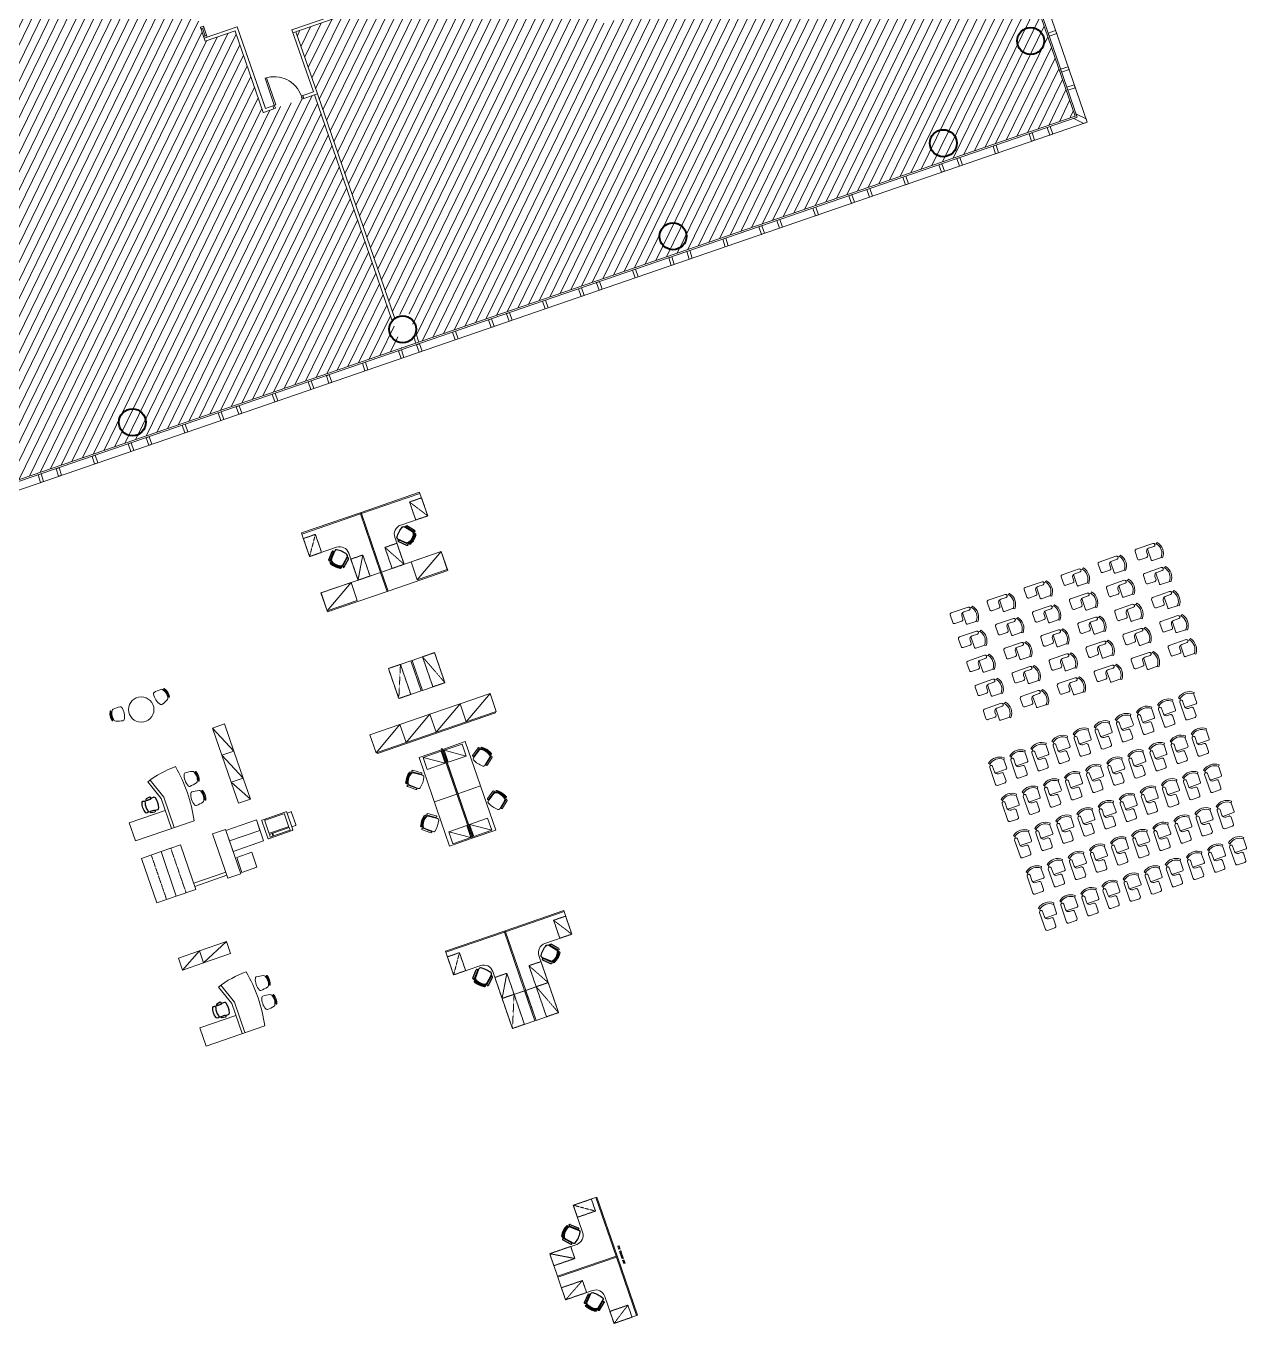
# Model space of a CAD drawing. Extents: x 760773 to 1075934, y 719259 to 1013331.
# Drawn here: x 796774 to 835361, y 727482 to 768728 of the extents above; entities that cross this region are included whole.
import ezdxf

# ---------------------------------------------------------------- set-up
doc = ezdxf.new("R2010")
doc.units = 0
doc.header["$MEASUREMENT"] = 0
doc.linetypes.add('DIVIDE2', pattern=[0.625, 0.25, -0.125, 0, -0.125, 0, -0.125])
doc.linetypes.add('HIDDEN', pattern=[0.375, 0.25, -0.125])
for name, color, linetype, lineweight in [('27', 7, 'Continuous', 0), ('72471 FF-FUR', 9, 'Continuous', 30), ('A-Door', 4, 'Continuous', 0), ('A-Glaz', 5, 'Continuous', 30), ('A-WALL', 2, 'Continuous', 0), ('spare0', 7, 'Continuous', 0)]:
    doc.layers.add(name, color=color, linetype=linetype, lineweight=lineweight)
doc.layers.add('e-b-shell', color=253, linetype='Continuous')

# ---------------------------------------------------------------- blocks, each defined once
blk = doc.blocks.new('AnonymousCell')
at = {"layer": 'e-b-shell', "lineweight": 0, "flags": 128}
blk.add_lwpolyline([(25.793, -19.622), (25.826, -19.716), (25.589, -19.798), (25.557, -19.703), (25.793, -19.622)], dxfattribs=at)
blk = doc.blocks.new('AnonymousCell1')
at = {"layer": 'e-b-shell', "lineweight": 0, "flags": 128}
for points in [[(15.513, 5.474), (15.608, 5.506), (15.689, 5.27), (15.595, 5.237), (15.513, 5.474)], [(12.677, 4.497), (12.771, 4.529), (12.853, 4.293), (12.758, 4.26), (12.677, 4.497)], [(9.84, 3.52), (9.935, 3.553), (10.016, 3.316), (9.921, 3.284), (9.84, 3.52)], [(7.003, 2.543), (7.098, 2.576), (7.179, 2.34), (7.085, 2.307), (7.003, 2.543)], [(4.167, 1.567), (4.261, 1.599), (4.343, 1.363), (4.248, 1.33), (4.167, 1.567)], [(1.33, 0.59), (1.425, 0.623), (1.506, 0.386), (1.412, 0.354), (1.33, 0.59)], [(-1.506, -0.387), (-1.412, -0.354), (-1.33, -0.59), (-1.425, -0.623), (-1.506, -0.387)], [(-4.343, -1.363), (-4.248, -1.331), (-4.167, -1.567), (-4.261, -1.6), (-4.343, -1.363)], [(-7.179, -2.34), (-7.085, -2.308), (-7.003, -2.544), (-7.098, -2.576), (-7.179, -2.34)], [(-10.016, -3.317), (-9.921, -3.284), (-9.84, -3.521), (-9.934, -3.553), (-10.016, -3.317)], [(-12.852, -4.293), (-12.758, -4.261), (-12.676, -4.497), (-12.771, -4.53), (-12.852, -4.293)], [(-15.689, -5.27), (-15.594, -5.238), (-15.513, -5.474), (-15.608, -5.507), (-15.689, -5.27)]]:
    blk.add_lwpolyline(points, dxfattribs=at)
blk = doc.blocks.new('AnonymousCell2')
at = {"layer": 'e-b-shell', "lineweight": 0, "flags": 128}
blk.add_lwpolyline([(25.793, -19.622), (25.826, -19.716), (25.589, -19.798), (25.557, -19.703), (25.793, -19.622)], dxfattribs=at)
blk = doc.blocks.new('AnonymousCell3')
at = {"layer": 'e-b-shell', "lineweight": 0, "flags": 128}
for points in [[(15.513, 5.474), (15.608, 5.506), (15.689, 5.27), (15.594, 5.237), (15.513, 5.474)], [(12.676, 4.497), (12.771, 4.529), (12.852, 4.293), (12.758, 4.261), (12.676, 4.497)], [(9.84, 3.52), (9.934, 3.553), (10.016, 3.316), (9.921, 3.284), (9.84, 3.52)], [(7.003, 2.543), (7.098, 2.576), (7.179, 2.34), (7.085, 2.307), (7.003, 2.543)], [(4.167, 1.567), (4.261, 1.599), (4.343, 1.363), (4.248, 1.33), (4.167, 1.567)], [(1.33, 0.59), (1.425, 0.623), (1.506, 0.386), (1.412, 0.354), (1.33, 0.59)], [(-1.506, -0.387), (-1.412, -0.354), (-1.33, -0.59), (-1.425, -0.623), (-1.506, -0.387)], [(-4.343, -1.363), (-4.248, -1.331), (-4.167, -1.567), (-4.261, -1.6), (-4.343, -1.363)], [(-7.179, -2.34), (-7.085, -2.307), (-7.003, -2.544), (-7.098, -2.576), (-7.179, -2.34)], [(-10.016, -3.317), (-9.921, -3.284), (-9.84, -3.521), (-9.935, -3.553), (-10.016, -3.317)], [(-12.853, -4.293), (-12.758, -4.261), (-12.677, -4.497), (-12.771, -4.53), (-12.853, -4.293)], [(-15.689, -5.27), (-15.595, -5.238), (-15.513, -5.474), (-15.608, -5.506), (-15.689, -5.27)]]:
    blk.add_lwpolyline(points, dxfattribs=at)
blk = doc.blocks.new('CHAIR12')
at = {"color": 0, "linetype": 'ByBlock', "ltscale": 0.5, "flags": 128}
for points in [[(-0.0098, -0.0075), (-0.009, -0.0121, 0.736549), (-0.0071, -0.012), (-0.0072, -0.0073, 0.857709), (-0.0098, -0.0075)], [(0.0069, -0.0151), (0.0072, -0.0123, -0.085099), (0.0071, -0.012), (0.0072, -0.0073, -0.186029), (0.0078, -0.0065), (0.0079, -0.0025, 0.23574), (0.0064, -0.0008, 0.124929), (-0.0064, -0.0008, 0.23574), (-0.0079, -0.0025), (-0.0078, -0.0065, -0.186029), (-0.0072, -0.0073), (-0.0071, -0.012, -0.085099), (-0.0072, -0.0123), (-0.0069, -0.0151)]]:
    blk.add_lwpolyline(points, format="xyb", dxfattribs=at)
at = {"color": 0, "linetype": 'ByBlock', "ltscale": 0.5, "extrusion": (0, 0, -1), "flags": 128}
for points in [[(0.005, -0.015, -0.178907), (-0.005, -0.015, 0.986284), (-0.0069, -0.0183, 0.201081), (0.0069, -0.0183, 0.986284), (0.005, -0.015)], [(-0.0098, -0.0075), (-0.009, -0.0121, 0.736549), (-0.0071, -0.012), (-0.0072, -0.0073, 0.857709), (-0.0098, -0.0075)]]:
    blk.add_lwpolyline(points, format="xyb", dxfattribs=at)
blk = doc.blocks.new('Chair071')
at = {"lineweight": -2, "flags": 128}
for points in [[(-0.0043, 0.0161, -0.142221), (0.0043, 0.0161), (0.0051, 0.0159, 0.047635), (0.0057, 0.0158, 0.083355), (0.0061, 0.0159, 0.222875), (0.0063, 0.016, 0.153024), (0.0064, 0.0164, 0.213168), (0.0062, 0.0167, 0.211623), (-0.0062, 0.0167, 0.213168), (-0.0064, 0.0164, 0.153024), (-0.0063, 0.016, 0.222875), (-0.0061, 0.0159, 0.083355), (-0.0057, 0.0158, 0.047635), (-0.0051, 0.0159), (-0.0043, 0.0161)], [(0, 0.0155, 0.104546), (-0.0062, 0.0142, 0.229348), (-0.0077, 0.0125, 0.05399), (-0.009, 0.0032, 0.308249), (-0.008, 0.0017, 0.103199), (0, 0, 0.103199)], [(0, 0, 0.103199), (0.008, 0.0017, 0.308249), (0.009, 0.0032, 0.05399), (0.0077, 0.0125, 0.229348), (0.0062, 0.0142, 0.104546), (0, 0.0155, 0.104546)]]:
    blk.add_lwpolyline(points, format="xyb", dxfattribs=at)
at = {"color": 8, "lineweight": -2, "true_color": 0x7f7f7f, "flags": 128}
blk.add_lwpolyline([(0.0016, 0.0158), (0.0016, 0.0165), (-0.0016, 0.0165), (-0.0016, 0.0158), (0.0016, 0.0158)], dxfattribs=at)
blk = doc.blocks.new('mgr11')
at = {"color": 0, "lineweight": -2}
for p, q in [((-1.639, 0), (-1.639, -1.015)), ((-2.298, 0), (-0.345, 0)), ((-1.545, -0.998), (-1.545, 0)), ((-1.405, -1.659), (-1.639, -1.015)), ((-1.315, -1.63), (-1.545, -0.998))]:
    blk.add_line(p, q, dxfattribs=at)
at = {"color": 0, "lineweight": -2, "extrusion": (0, 0, -1), "flags": 128}
blk.add_lwpolyline([(0.345, 0), (0.345, -0.6), (1.545, -0.6)], dxfattribs=at)
at = {"color": 0, "lineweight": -2}
for centre, radius, start, end in [((2.225, -0.9), 4.612, 168.7476, 191.2501), ((-2.345, 1.4), 3.2, 270.8431, 288.7751)]:
    blk.add_arc(centre, radius, start, end, dxfattribs=at)
for name, p, xscale, yscale, zscale, rotation in [('Chair071', (-2.464, -0.682), 24.99999997136144, 25.00000008692805, 25.00000002914472, 90.00000289454144), ('CHAIR12', (-1.403, -0.908), 25.39998628385365, 25.39998628385365, 25.39998628385365, 90), ('Chair071', (-2.464, -1.317), 24.99999997136144, 25.00000008692805, 25.00000002914472, 90.00000289454144)]:
    blk.add_blockref(name, p, dxfattribs=dict(at, xscale=xscale, yscale=yscale, zscale=zscale, rotation=rotation))
blk = doc.blocks.new('CAB1000-A1')
at = {"color": 0, "linetype": 'ByBlock', "lineweight": -2}
blk.add_line((0.45, 1), (0.05, 0.1), dxfattribs=at)
at = {"color": 0, "linetype": 'ByBlock', "lineweight": -2, "flags": 128}
blk.add_lwpolyline([(0.05, 0.1), (0.45, 0.1), (0.45, 1), (0.05, 1), (0.05, 0.1)], dxfattribs=at)
blk = doc.blocks.new('CP311')
at = {"color": 0, "linetype": 'ByBlock', "lineweight": -2, "flags": 128}
for points in [[(0.29, 0, 0.414214), (0.31, 0.02), (0.31, 0.808, 0.414214), (0.29, 0.828), (-0.29, 0.828, 0.414214), (-0.31, 0.808), (-0.31, 0.02, 0.414214), (-0.29, 0), (0.29, 0)], [(0.258, 0.831), (0.258, 0.955, 0.414214), (0.238, 0.975), (-0.164, 0.975, 0.340481), (-0.192, 0.955), (-0.192, 0.831)], [(0.259, 0.086, 0.414214), (0.279, 0.106), (0.279, 0.724, 0.414214), (0.259, 0.744), (-0.141, 0.744, 0.414214), (-0.161, 0.724), (-0.161, 0.106, 0.414214), (-0.141, 0.086), (0.259, 0.086)]]:
    blk.add_lwpolyline(points, format="xyb", dxfattribs=at)
for points in [[(-0.279, 0.197), (-0.19, 0.197), (-0.19, 0.748), (-0.279, 0.748), (-0.279, 0.197)], [(-0.279, 0.086), (-0.19, 0.086), (-0.19, 0.175), (-0.279, 0.175), (-0.279, 0.086)]]:
    blk.add_lwpolyline(points, dxfattribs=at)
blk = doc.blocks.new('END-BENCH1')
at = {"linetype": 'HIDDEN', "lineweight": -2, "ltscale": 0.001}
blk.add_line((-0.415, 0), (-0.815, 1), dxfattribs=at)
at = {"lineweight": -2, "flags": 128}
for points in [[(-0.815, 0), (-0.065, 0), (-0.065, 1), (-0.815, 1), (-0.815, 0)], [(-0.065, 0), (-0.03, 0), (-0.03, 1), (-0.065, 1), (-0.065, 0)]]:
    blk.add_lwpolyline(points, dxfattribs=at)
at = {"linetype": 'HIDDEN', "lineweight": -2, "ltscale": 0.001, "extrusion": (0, 0, -1), "flags": 128}
for points in [[(0.815, 1), (0.415, 1), (0.415, 0)], [(0.815, 1), (0.415, 1), (0.415, 0), (0.815, 0), (0.815, 1)]]:
    blk.add_lwpolyline(points, dxfattribs=at)
blk = doc.blocks.new('X7')
at = {"color": 0}
for p in [(36.290625, 43.35625), (36.334375, 43.35625), (36.378125, 43.35625), (36.421875, 43.35625), (36.465625, 43.35625), (36.509375, 43.35625), (36.553125, 43.35625), (36.596875, 43.35625)]:
    blk.add_point(p, dxfattribs=at)
blk = doc.blocks.new('c71')
at = {"color": 0, "linetype": 'ByBlock'}
for p, q in [((-0.268, 0.415), (-0.281, 0.135)), ((-0.192, 0.467), (-0.192, 0.475)), ((0.192, 0.467), (0.192, 0.475)), ((0.268, 0.415), (0.281, 0.135)), ((-0.218, 0.411), (-0.231, 0.131)), ((-0.2, 0.38), (-0.218, 0.073)), ((0.199, 0.378), (0.217, 0.074)), ((0.218, 0.411), (0.231, 0.131))]:
    blk.add_line(p, q, dxfattribs=at)
for centre, radius, start, end in [((-0.243, 0.413), 0.025, 356.2298, 176.2298), ((-0.118, 0.372), 0.082, 119.0663, 178.9882), ((0, 0.076), 0.382, 59.7683, 120.2317), ((-0.167, 0.474), 0.025, 100.3884, 177.4438), ((-0.167, 0.466), 0.025, 177.4438, 294.5277), ((0, 0.004), 0.524, 70.4182, 109.1761), ((0, 0.004), 0.467, 70.4182, 109.1761), ((0.167, 0.466), 0.025, 245.4723, 2.5562), ((0.117, 0.372), 0.0823, 1.0429, 60.6025), ((0.167, 0.474), 0.025, 2.5562, 69.1297), ((0.243, 0.413), 0.025, 3.7702, 183.7702), ((-0.256, 0.133), 0.025, 176.2298, 356.2298), ((-0.168, 0.069), 0.05, 176.2298, 256.6171), ((-0.002, 0.764), 0.764, 256.6171, 283.7289), ((0.167, 0.07), 0.05, 283.7289, 3.7913), ((0.256, 0.133), 0.025, 183.7702, 3.7702)]:
    blk.add_arc(centre, radius, start, end, dxfattribs=at)
for p in [(-36.463, -42.857), (-36.463, -42.882)]:
    blk.add_blockref('X7', p, dxfattribs=at)
blk = doc.blocks.new('ws-20001')
at = {"lineweight": -2}
for p, q in [((-2.015, -0.815), (-2.015, -0.065)), ((-1.115, -0.815), (-2.015, -0.815)), ((-0.815, -2.015), (-0.815, -1.115)), ((-0.815, -2.015), (-0.03, -2.015)), ((-0.065, -2.015), (-0.815, -2.015))]:
    blk.add_line(p, q, dxfattribs=at)
at = {"linetype": 'HIDDEN', "lineweight": -2, "ltscale": 0.001}
for p, q in [((-2.015, -0.815), (-1.615, -0.215)), ((-0.815, -2.015), (-0.415, -1.315))]:
    blk.add_line(p, q, dxfattribs=at)
at = {"lineweight": -2, "extrusion": (0, 0, -1), "flags": 128}
for points in [[(0.065, -0.065), (2.015, -0.065), (2.015, -0.03), (0.065, -0.03), (0.065, -0.065)], [(0.065, -2.015), (0.065, -0.065), (0.03, -0.065), (0.03, -2.015)]]:
    blk.add_lwpolyline(points, dxfattribs=at)
at = {"linetype": 'HIDDEN', "lineweight": -2, "ltscale": 0.001, "flags": 128}
for points in [[(-1.615, -0.215), (-2.015, -0.215), (-2.015, -0.815), (-1.615, -0.815), (-1.615, -0.215)], [(-0.415, -1.315), (-0.815, -1.315), (-0.815, -2.015), (-0.415, -2.015), (-0.415, -1.315)]]:
    blk.add_lwpolyline(points, dxfattribs=at)
at = {"lineweight": -2, "extrusion": (0, 0, -1)}
blk.add_lwpolyline([(0.065, -0.03), (0.03, -0.03), (0.03, -0.065), (0.065, -0.065)], close=True, dxfattribs=at)
at = {"lineweight": -2}
blk.add_arc((-1.115, -1.115), 0.3, 0, 89.9862, dxfattribs=at)
at = {"lineweight": -2, "rotation": 136.37928158431}
blk.add_blockref('c71', (-0.996, -0.996), dxfattribs=at)
blk = doc.blocks.new('cab100019')
at = {"layer": '72471 FF-FUR', "lineweight": 0, "ltscale": 0.001}
blk.add_line((-0.893, 0.75), (0, 0), dxfattribs=at)
at = {"layer": '72471 FF-FUR', "lineweight": 0, "ltscale": 0.001, "flags": 128}
blk.add_lwpolyline([(0, 0), (-0.326, 0.946), (-0.893, 0.75), (-0.567, -0.195), (0, 0)], dxfattribs=at)
blk = doc.blocks.new('cab100020')
at = {"layer": '72471 FF-FUR', "lineweight": 0, "ltscale": 0.001}
blk.add_line((-0.893, 0.75), (0, 0), dxfattribs=at)
at = {"layer": '72471 FF-FUR', "lineweight": 0, "ltscale": 0.001, "flags": 128}
blk.add_lwpolyline([(0, 0), (-0.326, 0.946), (-0.893, 0.75), (-0.567, -0.195), (0, 0)], dxfattribs=at)
blk = doc.blocks.new('A$C333939FE')
at = {"layer": 'A-Door', "color": 4, "linetype": 'Continuous', "lineweight": 0, "ltscale": 0.001, "flags": 128}
for points in [[(1000, 0), (900, 0), (900, -50), (1000, -50), (1000, 0)], [(900, -50), (900, -100), (0, -100), (0, -50), (900, -50)], [(1000, -950), (900, -950), (900, -1000), (1000, -1000), (1000, -940)], [(1000, -940), (950, -940), (950, -950), (1000, -950)]]:
    blk.add_lwpolyline(points, dxfattribs=at)
at = {"layer": 'A-Door', "color": 4, "linetype": 'Continuous', "lineweight": 0, "ltscale": 0.001}
blk.add_arc((900, -50), 900, 180, 270, dxfattribs=at)
blk = doc.blocks.new('A$C418936F5')
at = {"layer": '72471 FF-FUR', "lineweight": 0, "ltscale": 0.001}
for p, q in [((1800, -1953), (1800, 0)), ((141, -1060), (785, -1294)), ((170, -970), (802, -1200)), ((802, -1200), (1800, -1200)), ((1800, -1294), (785, -1294))]:
    blk.add_line(p, q, dxfattribs=at)
at = {"layer": '72471 FF-FUR', "lineweight": 0, "ltscale": 0.001, "extrusion": (0, 0, -1), "flags": 128}
blk.add_lwpolyline([(-1800, 0), (-1200, 0), (-1200, -1200)], dxfattribs=at)
at = {"layer": '72471 FF-FUR', "lineweight": 0, "ltscale": 0.001}
for centre, radius, start, end in [((3200, -2000), 3200, 161.2249, 179.1569), ((900, 2570), 4612, 258.75, 281.2524)]:
    blk.add_arc(centre, radius, start, end, dxfattribs=at)
at = {"layer": '72471 FF-FUR', "lineweight": 0, "ltscale": 0.001, "xscale": -25400.02642948855, "yscale": 25400.02642948855, "zscale": 25400.02642948855, "rotation": 180.0000028945847}
blk.add_blockref('CHAIR12', (892, -1058), dxfattribs=at)
blk = doc.blocks.new('X301')
at = {"color": 0}
for p in [(36290.625, 43356.25), (36334.375, 43356.25), (36378.125, 43356.25), (36421.875, 43356.25), (36465.625, 43356.25), (36509.375, 43356.25), (36553.125, 43356.25), (36596.875, 43356.25)]:
    blk.add_point(p, dxfattribs=at)
blk = doc.blocks.new('c7_11')
at = {"color": 0, "linetype": 'ByBlock', "lineweight": -2}
for p, q in [((-268, 415), (-281, 135)), ((-192, 467), (-192, 475)), ((192, 467), (192, 475)), ((268, 415), (281, 135)), ((-218, 411), (-231, 131)), ((-200, 380), (-218, 73)), ((199, 378), (217, 74)), ((218, 411), (231, 131))]:
    blk.add_line(p, q, dxfattribs=at)
for centre, radius, start, end in [((-243, 413), 25, 356.2298, 176.2298), ((-118, 372), 82, 119.0663, 178.9882), ((0, 76), 382, 59.7683, 120.2317), ((-167, 474), 25, 100.3884, 177.4438), ((-167, 466), 25, 177.4438, 294.5277), ((0, 4), 524, 70.4182, 109.1761), ((0, 4), 467, 70.4182, 109.1761), ((167, 466), 25, 245.4723, 2.5562), ((117, 372), 82.3, 1.0429, 60.6025), ((167, 474), 25, 2.5562, 69.1297), ((243, 413), 25, 3.7702, 183.7702), ((-256, 133), 25, 176.2298, 356.2298), ((-168, 69), 50, 176.2298, 256.6171), ((-2, 764), 764, 256.6171, 283.7289), ((167, 70), 50, 283.7289, 3.7913), ((256, 133), 25, 183.7702, 3.7702)]:
    blk.add_arc(centre, radius, start, end, dxfattribs=at)
for p in [(-36463, -42857), (-36463, -42882)]:
    blk.add_blockref('X301', p, dxfattribs=at)
blk = doc.blocks.new('A$C00500FE8')
at = {"layer": '72471 FF-FUR', "lineweight": 0}
for p, q in [((0, -795), (0, -233)), ((41, -134), (14, -93)), ((40, -133), (40, -183)), ((50, -183), (49, -183)), ((99, -233), (99, -410)), ((500, -134), (527, -93)), ((500, -153), (500, -134)), ((500, -424), (500, -153)), ((470, -454), (109, -454)), ((199, -510), (300, -510)), ((350, -795), (350, -560)), ((300, -845), (50, -845))]:
    blk.add_line(p, q, dxfattribs=at)
for centre, radius, start, end in [((270, -397), 398, 49.8123, 130.1598), ((50, -233), 50, 90, 180), ((270, -404), 354, 49.6425, 130.3575), ((49, -233), 50, 360, 90), ((199, -410), 100, 180, 270), ((50, -795), 50, 180, 270), ((300, -560), 50, 360, 90), ((300, -795), 50, 270, 360), ((470, -424), 30, 270, 360)]:
    blk.add_arc(centre, radius, start, end, dxfattribs=at)
blk = doc.blocks.new('*U332')
at = {"layer": '72471 FF-FUR', "lineweight": 0, "rotation": 19.00000000253014}
blk.add_blockref('A$C00500FE8', (-387, 313), dxfattribs=at)
blk = doc.blocks.new('*U333')
at = {"layer": '72471 FF-FUR', "color": 0, "linetype": 'ByBlock', "lineweight": -2, "transparency": 16777216}
for p in [(0, 0), (-1329, -458), (-665, -229), (-1994, -687), (-3323, -1144), (-2659, -915), (393, -1142), (-4653, -1602), (-3988, -1373), (-936, -1599), (-272, -1370), (-5982, -2060), (-5317, -1831), (-2266, -2057), (-1601, -1828), (-3595, -2515), (-2930, -2286), (121, -2512), (786, -2283), (-4260, -2744), (-543, -2741), (-5589, -3201), (-4924, -2973), (-1873, -3199), (-1208, -2970), (-3202, -3656), (-2537, -3427), (515, -3654), (1179, -3425), (-4531, -4114), (-3867, -3885), (-815, -4111), (-150, -3882), (-5196, -4343), (-2144, -4569), (-1480, -4340), (1572, -4566), (-2809, -4798), (908, -4795), (-4138, -5256), (-3474, -5027), (-422, -5253), (243, -5024), (-4803, -5484), (-1751, -5711), (-1086, -5482), (-3081, -6168), (-2416, -5939), (-4410, -6626), (-3745, -6397)]:
    blk.add_blockref('*U332', p, dxfattribs=at)
blk = doc.blocks.new('*U334')
at = {"layer": '72471 FF-FUR', "lineweight": 0, "rotation": 19.00000000253014}
blk.add_blockref('A$C00500FE8', (-387, 313), dxfattribs=at)
blk = doc.blocks.new('*U335')
at = {"layer": '72471 FF-FUR', "color": 0, "linetype": 'ByBlock', "lineweight": -2, "transparency": 16777216}
for p in [(0, 0), (-757, -261), (-2271, -782), (-1514, -521), (-3028, -1043), (401, -1164), (-1113, -1685), (-356, -1425), (-1870, -1946), (-2627, -2206), (802, -2328), (-712, -2849), (45, -2588), (-2226, -3370), (-1469, -3110), (445, -3752), (1202, -3492), (-312, -4013), (-1825, -4534), (-1068, -4274), (846, -4916), (1603, -4656), (89, -5177), (-1425, -5698), (-668, -5437), (2004, -5819), (1247, -6080), (-267, -6601), (490, -6341), (-1024, -6862)]:
    blk.add_blockref('*U334', p, dxfattribs=at)

msp = doc.modelspace()

# ---------------------------------------------------------------- hatches: boundary and pattern name
at = {"layer": '27', "lineweight": 0, "true_color": 0x636466}
h = msp.add_hatch(dxfattribs=at)
h.set_pattern_fill('ANSI31', color=251, scale=2000)
h.set_pattern_definition([(244, (811611.96, 819556.77), (224.6985, -109.5928), [])])
h.paths.add_polyline_path([(807002.99788, 769966.40492), (807253.68982, 769238.34267), (805268.10049, 768554.64943), (808357.40561, 759582.69133), (808807.24601, 759737.58565), (809138.28442, 758776.1803), (829796.89685, 765889.79951), (820729.81083, 792222.4853), (810068.87209, 788551.62357), (811031.62956, 785755.57297), (811783.31682, 786014.39965), (812564.68039, 783745.15506), (811812.99312, 783486.32838), (813759.89069, 777832.1273), (814535.26849, 778099.1193), (815088.75464, 776491.72708), (814314.0269, 776224.96693), (816670.20051, 769382.14188), (814967.96992, 768795.83117), (813763.33235, 772294.2476)])
h = msp.add_hatch(dxfattribs=at)
h.set_pattern_fill('ANSI31', color=251, scale=2000)
h.set_pattern_definition([(244, (811611.96, 819556.77), (224.6985, -109.5928), [])])
h.paths.add_polyline_path([(808593.72057, 758588.67064), (805848.07153, 766564.93363), (804239.35759, 766013.22891), (803354.46909, 768578.02079), (802410.91258, 768253.11555), (801144.23579, 771931.81204), (802089.76907, 772257.38526), (799709.34075, 779170.65106), (798763.82232, 778845.08296), (798047.57238, 780925.22382), (798993.09081, 781250.79193), (797724.38882, 784935.37005), (787062.84354, 781264.30566), (796325.63848, 754364.26354)])
at = {"layer": '72471 FF-FUR', "lineweight": 0}
h = msp.add_hatch(dxfattribs=at)
h.set_pattern_fill('ANSI32', color=256, scale=10)
h.set_pattern_definition([(244, (811109.605, 820951.0177), (3.37047767, -1.6438918), []), (244, (811107.9337, 820950.4422), (3.37047767, -1.6438918), [])])
h.paths.add_polyline_path([(815433.28415, 730318.24356), (815436.12071, 730319.22027), (815471.06823, 730217.72529), (815468.23167, 730216.74858)])
h = msp.add_hatch(dxfattribs=at)
h.set_pattern_fill('ANSI32', color=256, scale=10)
h.set_pattern_definition([(244, (810945.773, 821426.8203), (3.37047767, -1.6438918), []), (244, (810944.1017, 821426.2447), (3.37047767, -1.6438918), [])])
h.paths.add_polyline_path([(815523.58855, 730055.98053), (815526.42511, 730056.95723), (815491.47759, 730158.45221), (815488.64103, 730157.47551)])
h = msp.add_hatch(dxfattribs=at)
h.set_pattern_fill('ANSI32', color=256, scale=10)
h.set_pattern_definition([(244, (811210.491, 820658.0244), (3.37047767, -1.6438918), []), (244, (811208.8194, 820657.449), (3.37047767, -1.6438918), [])])
h.paths.add_polyline_path([(815523.58855, 730055.98053), (815526.42511, 730056.95723), (815571.95394, 729924.73191), (815569.11738, 729923.7552)])
h = msp.add_hatch(dxfattribs=at)
h.set_pattern_fill('ANSI32', color=256, scale=10)
h.set_pattern_definition([(244, (811045.034, 821138.546), (3.37047767, -1.6438918), []), (244, (811043.3625, 821137.9706), (3.37047767, -1.6438918), [])])
h.paths.add_polyline_path([(815622.8493, 729767.70639), (815625.68586, 729768.68309), (815590.73833, 729870.17807), (815587.90178, 729869.20137)])

# ---------------------------------------------------------------- linework, layer by layer
for p, q in [((809043.73296, 758743.62233), (808976.01677, 758940.28442)), ((809138.28442, 758776.1803), (809037.17651, 759069.81898)), ((809624.37504, 744300.99661), (810333.51397, 744545.17272)), ((811075.92238, 744800.80444), (810366.78345, 744556.62832))]:
    msp.add_line(p, q, dxfattribs=at)
at = {"layer": '72471 FF-FUR', "lineweight": 0, "ltscale": 0.001, "extrusion": (0, 0, -1)}
for p, q in [((810625.82796, 745740.54871), (809928.28844, 745923.4155)), ((809969.65833, 745514.61139), (809272.11881, 745697.47818)), ((810774.7351, 743176.49869), (810077.19558, 743359.36548)), ((811430.90473, 743402.43602), (810733.36521, 743585.30281))]:
    msp.add_line(p, q, dxfattribs=at)
at = {"layer": '72471 FF-FUR', "lineweight": 0, "ltscale": 0.001}
for p, q in [((803833.77511, 744387.45743), (803227.66929, 744919.09299)), ((804020.89633, 743731.25314), (804248.79439, 743069.38909)), ((803059.06109, 742087.54343), (802047.34967, 741739.18496)), ((803094.22245, 741985.42742), (802082.51104, 741637.06895)), ((801697.02353, 738998.27524), (802228.65909, 739604.38103))]:
    msp.add_line(p, q, dxfattribs=at)
at = {"layer": '72471 FF-FUR', "linetype": 'DIVIDE2', "lineweight": 0}
for p, q in [((801325.52622, 742837.25749), (801807.36709, 741437.88999)), ((800710.93926, 742625.63794), (801192.78013, 741226.27045))]:
    msp.add_line(p, q, dxfattribs=at)
at = {"layer": '72471 FF-FUR', "color": 7, "lineweight": 0, "true_color": 0xffffff}
for p, q in [((815400.67642, 730307.01582), (815437.11333, 730201.19536)), ((815467.56491, 730211.04742), (815430.93307, 730317.43402)), ((815469.45595, 730211.69855), (815432.8241, 730318.08515)), ((815473.23797, 730213.00081), (815436.60613, 730319.38741)), ((815490.98082, 730044.75278), (815454.54392, 730150.57324)), ((815484.60563, 730161.55759), (815521.23747, 730055.17098)), ((815486.49666, 730162.20872), (815523.12851, 730055.82212)), ((815490.27869, 730163.51098), (815526.91053, 730057.12437)), ((815568.45062, 729918.05404), (815521.23747, 730055.17098)), ((815570.34166, 729918.70517), (815523.12851, 730055.82212)), ((815574.12368, 729920.00743), (815526.91053, 730057.12437)), ((815501.56213, 730014.02244), (815537.99904, 729908.20198)), ((815590.24157, 729756.47864), (815553.80467, 729862.2991)), ((815583.86637, 729873.28344), (815620.49822, 729766.89684)), ((815585.75741, 729873.93458), (815622.38926, 729767.54798)), ((815589.53943, 729875.23684), (815626.17128, 729768.85023))]:
    msp.add_line(p, q, dxfattribs=at)
at = {"layer": '72471 FF-FUR', "lineweight": 0}
for points in [[(808170.10215, 750936.27203), (810044.59665, 751581.71225), (809837.87804, 752182.06668), (807963.38354, 751536.62646)], [(808137.00358, 750924.87528), (806262.50909, 750279.43507), (806055.79048, 750879.78949), (807930.28498, 751525.22971)], [(808137.00369, 750924.87499), (807930.28301, 751525.22902), (807963.37621, 751536.62392), (808170.10211, 750936.27214)], [(807821.86742, 745850.55265), (811542.49049, 747131.66591), (811553.8854, 747098.57271), (807833.26232, 745817.45944)], [(809875.17475, 745984.36366), (809841.90527, 745972.90806), (810813.72774, 743150.53066), (810846.99723, 743161.98626)], [(804020.89633, 743731.25314), (803061.59766, 743400.94012), (803175.54658, 743070.00843), (804134.84525, 743400.32145)]]:
    msp.add_lwpolyline(points, close=True, dxfattribs=at)
at = {"layer": '72471 FF-FUR', "lineweight": 0, "ltscale": 0.001, "flags": 128}
for points in [[(810595.70865, 746195.4465), (809886.56969, 745951.27037), (810846.99715, 743161.98625), (811556.13612, 743406.16238)], [(809144.16124, 745695.63864), (809853.3002, 745939.81477), (810813.72781, 743150.5307), (810104.58884, 742906.35457)]]:
    msp.add_lwpolyline(points, close=True, dxfattribs=at)
at = {"layer": '72471 FF-FUR', "lineweight": 0, "ltscale": 0.001, "extrusion": (0, 0, -1), "flags": 128}
for points in [[(-809272.11881, 745697.47818), (-809402.3463, 745319.27016), (-809969.65833, 745514.61139), (-809839.43085, 745892.81941), (-809272.11881, 745697.47818)], [(-809928.28844, 745923.4155), (-810058.51593, 745545.20748), (-810625.82796, 745740.54871), (-810495.60048, 746118.75673), (-809928.28844, 745923.4155)], [(-810733.36521, 743585.30281), (-810863.59269, 743207.09479), (-811430.90473, 743402.43602), (-811300.67724, 743780.64404), (-810733.36521, 743585.30281)], [(-810077.19558, 743359.36548), (-810207.42306, 742981.15746), (-810774.7351, 743176.49869), (-810644.50761, 743554.70671), (-810077.19558, 743359.36548)]]:
    msp.add_lwpolyline(points, dxfattribs=at)
at = {"layer": '72471 FF-FUR', "lineweight": 0, "ltscale": 0.001}
for points in [[(803833.77512, 744387.45742), (803605.87739, 745049.32044), (803227.6693, 744919.09298), (803455.56703, 744257.22995)], [(801697.02353, 738998.27524), (802358.88655, 739226.17296), (802228.65909, 739604.38103), (801566.79607, 739376.4833)]]:
    msp.add_lwpolyline(points, close=True, dxfattribs=at)
at = {"layer": '72471 FF-FUR', "lineweight": 0, "ltscale": 0.001, "flags": 128}
for points in [[(804248.79439, 743069.38909), (803289.49561, 742739.0764), (803061.59755, 743400.94045), (804020.89633, 743731.25314)], [(803532.93943, 742032.05192), (803126.37164, 741892.0594), (802644.52845, 743291.42452), (803051.10144, 743431.41883), (803532.94463, 742032.05371)], [(801018.23284, 742731.44748), (801500.07367, 741332.0801), (802114.66076, 741543.69941), (801632.81977, 742943.06699), (801018.23284, 742731.44748)], [(801632.81993, 742943.06678), (802114.66076, 741543.69941)], [(800403.64576, 742519.82817), (800885.48659, 741120.4608), (801500.07367, 741332.0801), (801018.23268, 742731.44769), (800403.64576, 742519.82817)], [(801018.23284, 742731.44748), (801500.07367, 741332.0801)], [(803873.8538, 742711.89512), (804036.63902, 742239.13622), (803563.88012, 742076.351), (803401.0949, 742549.10991), (803873.8538, 742711.89512)]]:
    msp.add_lwpolyline(points, dxfattribs=at)
at = {"layer": '72471 FF-FUR', "color": 7, "lineweight": 0, "true_color": 0xffffff}
for points in [[(815435.40088, 730200.02556), (815398.78538, 730306.36468), (815438.49716, 730320.03855), (815475.58035, 730212.34115)], [(815452.47429, 730150.44077), (815489.08979, 730044.10165), (815528.80157, 730057.77551), (815491.71838, 730165.47291)], [(815576.46606, 729919.34777), (815528.80157, 730057.77551), (815521.23747, 730055.17098), (815531.81878, 730024.44064), (815499.67109, 730013.3713), (815536.20486, 729907.26955)], [(815551.73504, 729862.16663), (815588.35053, 729755.82751), (815628.06231, 729769.50137), (815590.97913, 729877.19877)]]:
    msp.add_lwpolyline(points, dxfattribs=at)
at = {"layer": '72471 FF-FUR', "lineweight": 0}
for points in [[(815437.66809, 730202.65576), (815401.62194, 730307.34139), (815429.9875, 730317.10843), (815466.6458, 730210.64497)], [(815469.12525, 730214.15345), (815433.28415, 730318.24356), (815436.12071, 730319.22027), (815472.10877, 730214.70333)], [(815455.88019, 730149.76398), (815491.92634, 730045.07835), (815520.2919, 730054.8454), (815483.63359, 730161.30886)], [(815487.74746, 730160.07063), (815523.58855, 730055.98053), (815526.42511, 730056.95723), (815490.43704, 730161.47416)], [(815570.01096, 729921.16008), (815523.58855, 730055.98053), (815526.42511, 730056.95723), (815572.99448, 729921.70995)], [(815538.5538, 729909.66238), (815502.50765, 730014.34801), (815530.87321, 730024.11505), (815567.53152, 729917.65159)], [(815555.14094, 729861.48984), (815591.18709, 729756.80421), (815619.55265, 729766.57126), (815582.89434, 729873.03472)], [(815587.0082, 729871.79649), (815622.8493, 729767.70639), (815625.68586, 729768.68309), (815589.69779, 729873.20002)]]:
    msp.add_lwpolyline(points, dxfattribs=at)
msp.add_circle((800395.35407, 747206.26578), 400, dxfattribs=at)
msp.add_arc((804241.2487, 766013.87981), 2, 198.992898254, 289.000000014, dxfattribs=at)
at = {"layer": 'A-Door', "color": 4, "linetype": 'Continuous', "lineweight": 0, "ltscale": 0.001}
for p, q in [((802258.53987, 768695.67591), (802353.09173, 768728.23272)), ((802407.55728, 768416.43314), (802322.07694, 768664.67637))]:
    msp.add_line(p, q, dxfattribs=at)
at = {"layer": 'A-Door', "color": 4, "linetype": 'Continuous', "lineweight": 0, "ltscale": 0.001, "flags": 128}
for points in [[(802369.35303, 768680.95547), (802353.07442, 768728.23015), (802258.52224, 768695.67195), (802274.80085, 768648.39727)], [(802454.83337, 768432.71224), (802471.11198, 768385.43757), (802376.5598, 768352.87937), (802360.28119, 768400.15404)]]:
    msp.add_lwpolyline(points, close=True, dxfattribs=at)
msp.add_lwpolyline([(802378.36596, 768347.6836), (802258.53922, 768695.6778), (802353.09108, 768728.23461), (802472.91782, 768380.24041)], dxfattribs=at)
at = {"layer": 'A-Glaz', "linetype": 'Continuous', "lineweight": 0, "ltscale": 0.001, "flags": 128}
msp.add_lwpolyline([(802258.53955, 768695.67685), (802353.09141, 768728.23367)], dxfattribs=at)
at = {"layer": 'A-WALL', "color": 2, "linetype": 'Continuous', "lineweight": 0, "ltscale": 0.001}
for p, q in [((824501.07739, 781424.96312), (829860.81042, 765859.67162)), ((803418.28703, 768705.75714), (802378.36613, 768347.68366)), ((803354.46909, 768578.02079), (802410.92295, 768253.1318)), ((803357.01134, 768576.78065), (804239.35759, 766013.22891)), ((803418.28703, 768705.75714), (804303.48648, 766138.95926)), ((803418.28703, 768705.75714), (804272.34208, 766229.46172)), ((805816.40992, 766659.7913), (805140.99214, 768616.64459)), ((805816.40992, 766659.7913), (805140.99304, 768616.6449)), ((805943.52168, 766597.7902), (805268.10171, 768554.64985)), ((802378.36613, 768347.68366), (802410.92295, 768253.1318)), ((805484.05575, 766545.46654), (805516.63668, 766450.84464)), ((805484.07986, 766545.3965), (805816.40992, 766659.7913)), ((805516.63668, 766450.84464), (805943.52168, 766597.7902)), ((808297.04851, 759450.8264), (805848.94627, 766565.23239)), ((808376.65559, 759526.786), (805943.49813, 766597.78921)), ((804571.09618, 766125.34016), (804241.89984, 766011.98877)), ((804303.49802, 766138.96792), (804538.53936, 766219.89202)), ((804538.53717, 766219.89839), (804571.09618, 766125.34016)), ((829860.81042, 765859.67162), (796294.91337, 754301.19439)), ((825616.06565, 764398.49822), (825502.60324, 764359.42998)), ((822777.2264, 763425.8195), (822663.76399, 763386.75126)), ((819940.63386, 762449.08326), (819827.17145, 762410.01502)), ((817671.95022, 761668.03856), (817558.48781, 761628.97032)), ((814834.83655, 760690.94739), (814721.37414, 760651.87915)), ((811998.24401, 759714.21115), (811884.7816, 759675.14291)), ((806325.13774, 757760.80024), (806211.67533, 757721.732)), ((803488.5452, 756784.06401), (803375.08279, 756744.99577)), ((800652.86205, 755807.76201), (800539.39964, 755768.69377))]:
    msp.add_line(p, q, dxfattribs=at)
for points in [[(806875.89367, 770028.38702), (807126.58115, 769300.33771), (805140.99214, 768616.64459)], [(807002.99758, 769966.40581), (807253.68982, 769238.34267), (805173.54895, 768522.09273)]]:
    msp.add_lwpolyline(points, dxfattribs=at)
msp.add_arc((803355.12022, 768576.12975), 2, 18.992898254, 109.000000014, dxfattribs=at)
at = {"layer": 'spare0', "color": 2, "linetype": 'Continuous', "lineweight": 13, "true_color": 0xfff500}
for p, q in [((830178.77678, 765704.40583), (811621.48034, 819598.61958)), ((829861.00516, 765859.39358), (811466.37802, 819281.18072)), ((796139.89738, 753983.42253), (830178.77678, 765704.40583)), ((796294.88395, 754301.19373), (829861.00516, 765859.39358))]:
    msp.add_line(p, q, dxfattribs=at)
at = {"layer": 'spare0', "color": 1, "linetype": 'Continuous', "lineweight": 0, "flags": 128}
msp.add_lwpolyline([(777961.20549, 807697.33446), (777961.20549, 807697.33446), (796325.32466, 754364.15548), (829796.89685, 765889.79951), (811434.81768, 819217.06035)], dxfattribs=at)
at = {"layer": 'spare0', "color": 2, "linetype": 'Continuous', "lineweight": 0, "flags": 128}
for points in [[(829218.33853, 768493.39351), (829185.78173, 768587.94537), (828949.36484, 768506.54046), (828981.92164, 768411.9886), (829218.33853, 768493.39351)], [(829824.17124, 765966.36702), (830141.94181, 765811.37915), (830178.77573, 765704.40571), (830071.80275, 765667.57195), (829754.03219, 765822.55981), (829861.00516, 765859.39358), (829824.17124, 765966.36702)], [(827308.30522, 764980.43363), (827213.75336, 764947.87683), (827295.14742, 764711.49143), (827389.69928, 764744.04823), (827308.30522, 764980.43363)], [(824377.19634, 763971.17751), (824471.7483, 764003.73402), (824553.14148, 763767.34831), (824458.58952, 763734.7918), (824377.19634, 763971.17751)], [(821540.63892, 762994.47788), (821635.19089, 763027.03438), (821716.58407, 762790.64867), (821622.03211, 762758.09217), (821540.63892, 762994.47788)], [(818704.08151, 762017.77827), (818798.63348, 762050.33477), (818880.02666, 761813.94906), (818785.4747, 761781.39256), (818704.08151, 762017.77827)], [(815867.5241, 761041.07865), (815962.07607, 761073.63516), (816043.46925, 760837.24944), (815948.91729, 760804.69294), (815867.5241, 761041.07865)], [(813030.96668, 760064.37903), (813125.51865, 760096.93554), (813206.91182, 759860.54983), (813112.35986, 759827.99333), (813030.96668, 760064.37903)], [(810194.40925, 759087.67941), (810288.96122, 759120.23591), (810370.35439, 758883.8502), (810275.80243, 758851.2937), (810194.40925, 759087.67941)], [(807357.85185, 758110.97979), (807452.40381, 758143.5363), (807533.79699, 757907.15059), (807439.24503, 757874.59408), (807357.85185, 758110.97979)], [(804521.29443, 757134.28017), (804615.8464, 757166.83667), (804697.23958, 756930.45096), (804602.68762, 756897.89446), (804521.29443, 757134.28017)], [(801684.73701, 756157.58056), (801779.28898, 756190.13707), (801860.68216, 755953.75136), (801766.1302, 755921.19485), (801684.73701, 756157.58056)], [(798848.1796, 755180.88092), (798942.73157, 755213.43742), (799024.12475, 754977.05171), (798929.57279, 754944.49521), (798848.1796, 755180.88092)]]:
    msp.add_lwpolyline(points, dxfattribs=at)
at = {"layer": 'spare0', "color": 5, "linetype": 'Continuous', "lineweight": 40}
for centre in [(828397.74736, 768264.49982), (825646.57722, 765043.30843), (817136.88215, 762113.27605), (808627.77704, 759183.91136), (800118.10456, 756253.81335)]:
    msp.add_circle(centre, 425, dxfattribs=at)

# ---------------------------------------------------------------- block references
at = {"color": 7, "linetype": 'Continuous', "lineweight": 0, "xscale": 999.9999999999975, "yscale": 999.9999999999975, "zscale": 999.9999999999975}
for name, p in [('AnonymousCell', (803783.42062, 787075.16286)), ('AnonymousCell2', (803978.82062, 786507.86286)), ('AnonymousCell1', (813402.52062, 760060.36286)), ('AnonymousCell3', (812835.32062, 759864.96286))]:
    msp.add_blockref(name, p, dxfattribs=at)
at = {"lineweight": 0, "rotation": 90}
for name, p, xscale, yscale, zscale in [('cab100019', (809837.87804, 752182.06668), 999.999999999998, 999.999999999998, 999.999999999998), ('cab100019', (807001.31057, 751205.35811), 999.999999999998, 999.999999999998, 999.999999999998), ('cab100019', (810432.35782, 747383.99004), 999.999999999998, 999.999999999998, 999.999999999998), ('cab100020', (811377.87789, 747709.55871), 1000, 1000, 1000), ('cab100020', (809486.83772, 747058.42146), 1000, 1000, 1000), ('cab100019', (808541.31765, 746732.8528), 999.999999999998, 999.999999999998, 999.999999999998)]:
    msp.add_blockref(name, p, dxfattribs=dict(at, xscale=xscale, yscale=yscale, zscale=zscale))
at = {"layer": '72471 FF-FUR', "lineweight": 0, "ltscale": 0.001, "extrusion": (0, 0, -1)}
for name, p, xscale, yscale, zscale, rotation in [('ws-20001', (-807245.89823, 753420.68549), 1000.001580537665, 1000.001580537665, 1000.001580537665, 341.0000028917574), ('ws-20001', (-807335.72122, 753451.61402), -1000.00158053766, 1000.00158053766, 1000.001580537662, 340.9999971029617), ('CAB1000-A1', (-802561.81284, 746699.30268), 1000.001580537661, 1000.001580537661, 1000.001580537661, 161.0000007748561), ('CAB1000-A1', (-802854.82464, 745848.33462), 1000.001580537661, 1000.001580537661, 1000.001580537661, 161.0000007748561), ('ws-20001', (-811782.00914, 740246.86315), 1000.001580537666, 1000.001580537666, 1000.001580537666, 341.0000028918269), ('ws-20001', (-811871.83194, 740277.79162), -1000.001580537661, 1000.001580537661, 1000.001580537661, 340.9999971030313), ('CAB1000-A1', (-803157.90073, 739977.22565), 1000.001580537665, 1000.001580537665, 1000.001580537665, 251.0000007748416), ('ws-20001', (-815426.64813, 729953.8558), -1000.001580537663, 1000.001580537663, 1000.001580537661, 70.99999710303105), ('ws-20001', (-815395.71965, 730043.67861), 1000.001580537666, 1000.001580537666, 1000.001580537666, 71.00000289182675)]:
    msp.add_blockref(name, p, dxfattribs=dict(at, xscale=xscale, yscale=yscale, zscale=zscale, rotation=rotation))
at = {"layer": '72471 FF-FUR', "lineweight": 0, "rotation": 270}
msp.add_blockref('*U335', (833198.58811, 749096.04806), dxfattribs=at)
at = {"layer": '72471 FF-FUR', "lineweight": 0, "ltscale": 0.001}
for name, p, xscale, yscale, zscale, rotation in [('END-BENCH1', (808949.95636, 748763.8328), -1000.001580537654, 1000.001580537654, 1000.001580537662, 199.0000028969684), ('END-BENCH1', (808859.94988, 748732.84109), 1000.00158053766, 1000.00158053766, 1000.00158053766, 198.9999971081734), ('Chair071', (800855.1785, 747508.61484), 25000.03948480289, 25000.03960036968, 25000.03954258624, 303.2429846932606), ('Chair071', (799857.45914, 747091.50513), 25000.03960679157, 25000.03960679157, 25000.03960679157, 102.0435661322003), ('Chair071', (801775.09876, 744973.4394), 25000.03948480285, 25000.03960036966, 25000.03954258624, 289.0000000025091), ('Chair071', (801981.93468, 744372.74429), 25000.03948480285, 25000.03960036966, 25000.03954258624, 289.0000000025091), ('CP311', (804286.62227, 743425.8762), -1000.001580537663, 1000.001580537663, 1000.001580537661, 289.0000028971074), ('END-BENCH1', (812527.86025, 738372.57124), -1000.001580537654, 1000.001580537654, 1000.001580537662, 199.0000028969684), ('END-BENCH1', (812437.85377, 738341.57952), 1000.00158053766, 1000.00158053766, 1000.00158053766, 198.9999971081734)]:
    msp.add_blockref(name, p, dxfattribs=dict(at, xscale=xscale, yscale=yscale, zscale=zscale, rotation=rotation))
at = {"layer": '72471 FF-FUR', "lineweight": 0}
msp.add_blockref('*U333', (833401.88803, 747347.56812), dxfattribs=at)
at = {"layer": '72471 FF-FUR', "lineweight": 0, "ltscale": 0.001, "extrusion": (0, 0, -1), "zscale": -1, "rotation": 33.76670890015213}
for p in [(-810992.31381, 745505.67205), (-811461.64565, 744142.6334)]:
    msp.add_blockref('c7_11', p, dxfattribs=at)
at = {"layer": '72471 FF-FUR', "lineweight": 0, "xscale": -1, "rotation": 109.0000000025286}
msp.add_blockref('A$C418936F5', (799628.04686, 744772.35418), dxfattribs=at)
at = {"layer": '72471 FF-FUR', "lineweight": 0, "ltscale": 0.001, "extrusion": (0, 0, -1), "xscale": -1.000000000000001, "zscale": -1.000000000000001, "rotation": 288.2332910948257}
for p in [(-809256.47409, 744907.9745), (-809725.80593, 743544.93585)]:
    msp.add_blockref('c7_11', p, dxfattribs=at)
at = {"layer": '72471 FF-FUR', "linetype": 'Continuous', "lineweight": 0, "ltscale": 0.001, "xscale": 1000.001580537656, "yscale": 1000.001580537656, "zscale": 1000.001580537656, "rotation": 198.9999971079679}
msp.add_blockref('mgr11', (802112.1577, 736497.16682), dxfattribs=at)
at = {"layer": 'A-Door', "color": 4, "linetype": 'Continuous', "lineweight": 0, "ltscale": 0.001, "xscale": -1.000000000000001, "rotation": 109.0000000025373}
msp.add_blockref('A$C333939FE', (804245.52773, 767070.8602), dxfattribs=at)

doc.saveas('drawing.dxf')
